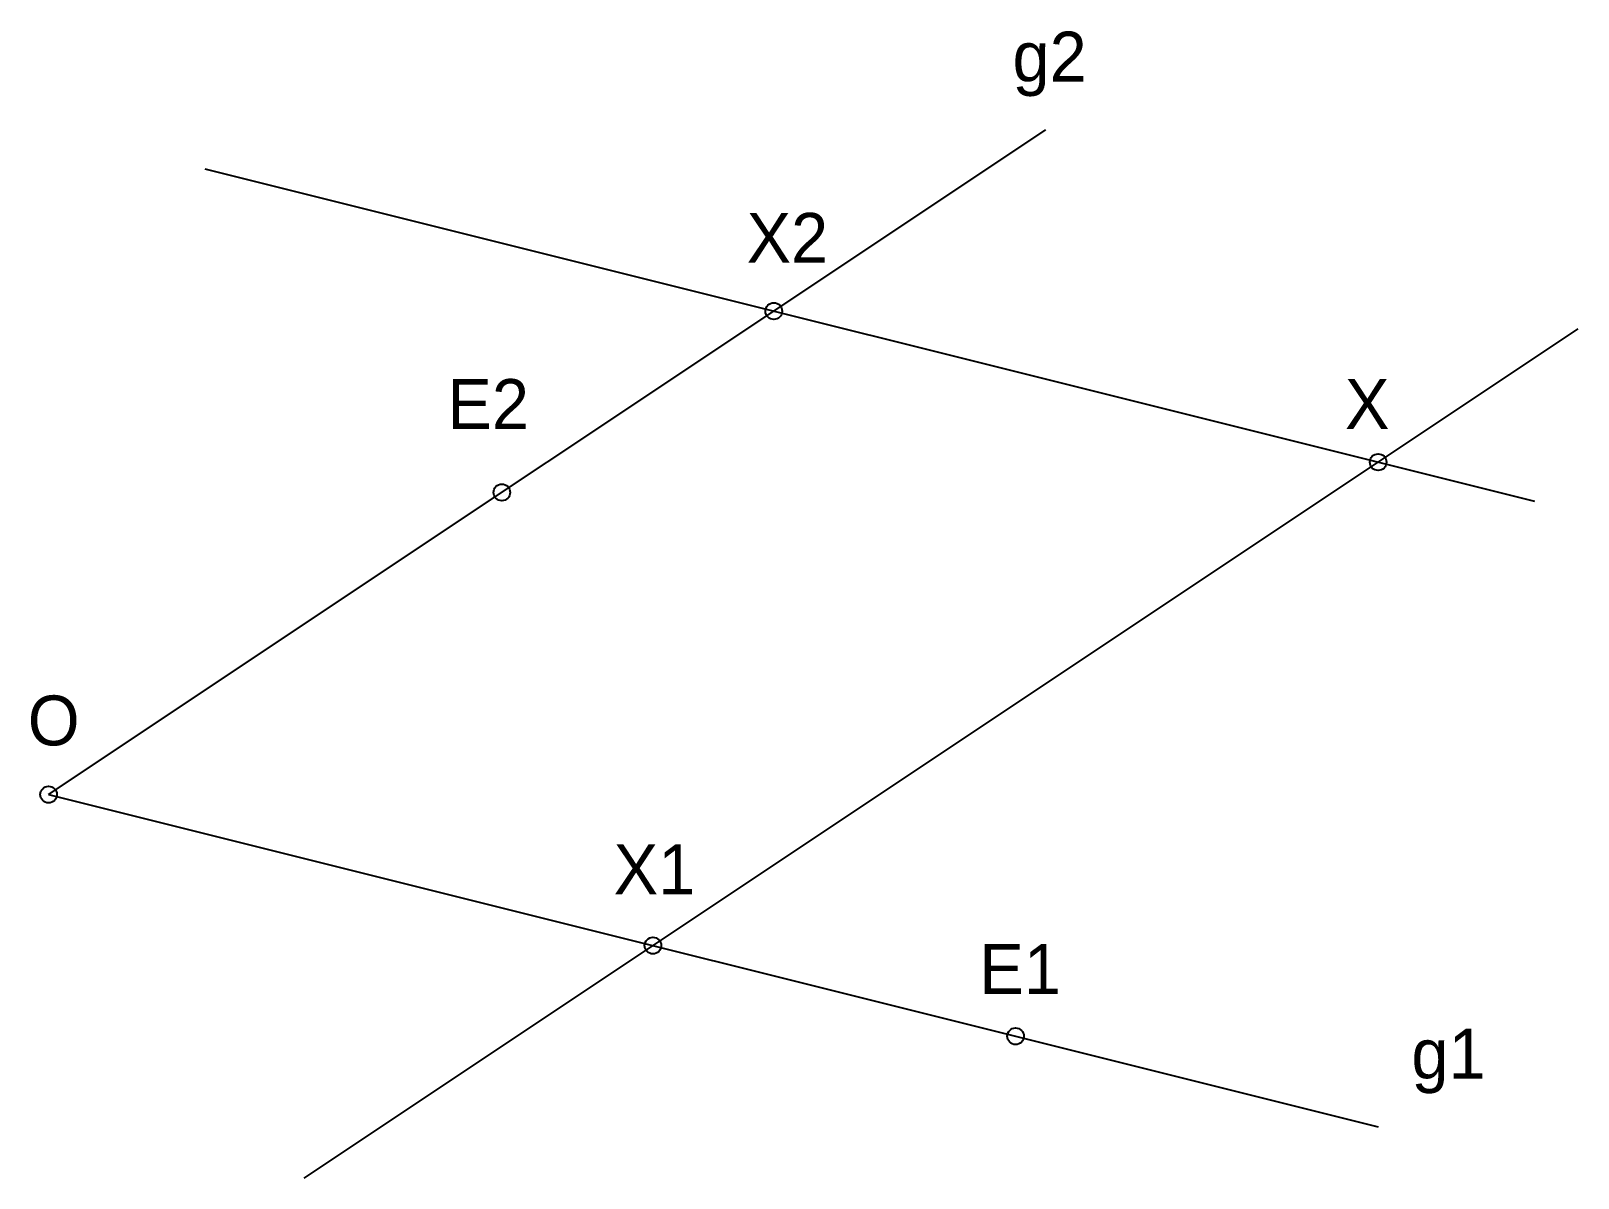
# Model space of a CAD drawing. Header units: millimetres. Extents: x 9.5 to 56, y -1.5 to 33.
import ezdxf

# ---------------------------------------------------------------- set-up
doc = ezdxf.new("R2010")
doc.units = ezdxf.units.MM
doc.layers.get('0').update_dxf_attribs({"lineweight": 25, "true_color": 0x000000})
doc.styles.add('textstyle0', font='')
doc.styles.add('textstyle1', font='')
doc.styles.add('textstyle2', font='')
doc.styles.add('textstyle3', font='')
doc.styles.add('textstyle4', font='')
doc.styles.add('textstyle5', font='')
doc.styles.add('textstyle6', font='')
doc.styles.add('textstyle7', font='')
doc.styles.get('textstyle0').set_extended_font_data('Arimo')
doc.styles.get('textstyle1').set_extended_font_data('Arimo')
doc.styles.get('textstyle2').set_extended_font_data('Arimo')
doc.styles.get('textstyle3').set_extended_font_data('Arimo')
doc.styles.get('textstyle4').set_extended_font_data('Arimo')
doc.styles.get('textstyle5').set_extended_font_data('Arimo')
doc.styles.get('textstyle6').set_extended_font_data('Arimo')
doc.styles.get('textstyle7').set_extended_font_data('Arimo')

msp = doc.modelspace()

# ---------------------------------------------------------------- linework, layer by layer
for p, q in [((10, 10), (40, 30)), ((14.706, 28.824), (54.706, 18.824)), ((17.692, -1.538), (56.013, 24.009)), ((10, 10), (50, 0))]:
    msp.add_line(p, q)
for centre in [(31.818, 24.545), (50, 20), (23.636, 19.091), (10, 10), (28.182, 5.455), (39.091, 2.727)]:
    msp.add_circle(centre, 0.25)

# ---------------------------------------------------------------- texts
at = {"char_height": 1, "attachment_point": 7}
for s, insert, style in [('\\H1.5;g\\S^2;', (39, 31), 'textstyle0'), ('\\H1.5;X\\S^2;', (31, 26), 'textstyle7'), ('\\H1.5;E\\S^2;', (22, 21), 'textstyle2'), ('\\H1.5;X', (49, 21), 'textstyle6'), ('\\H1.5;O', (9.375, 11.458), 'textstyle4'), ('\\H1.5;X\\S^1;', (27, 7), 'textstyle5'), ('\\H1.5;E\\S^1;', (38, 4), 'textstyle3'), ('\\H1.5;g\\S^1;', (51, 1), 'textstyle1')]:
    msp.add_mtext(s, dxfattribs=dict(at, insert=insert, style=style))

doc.saveas('drawing.dxf')
